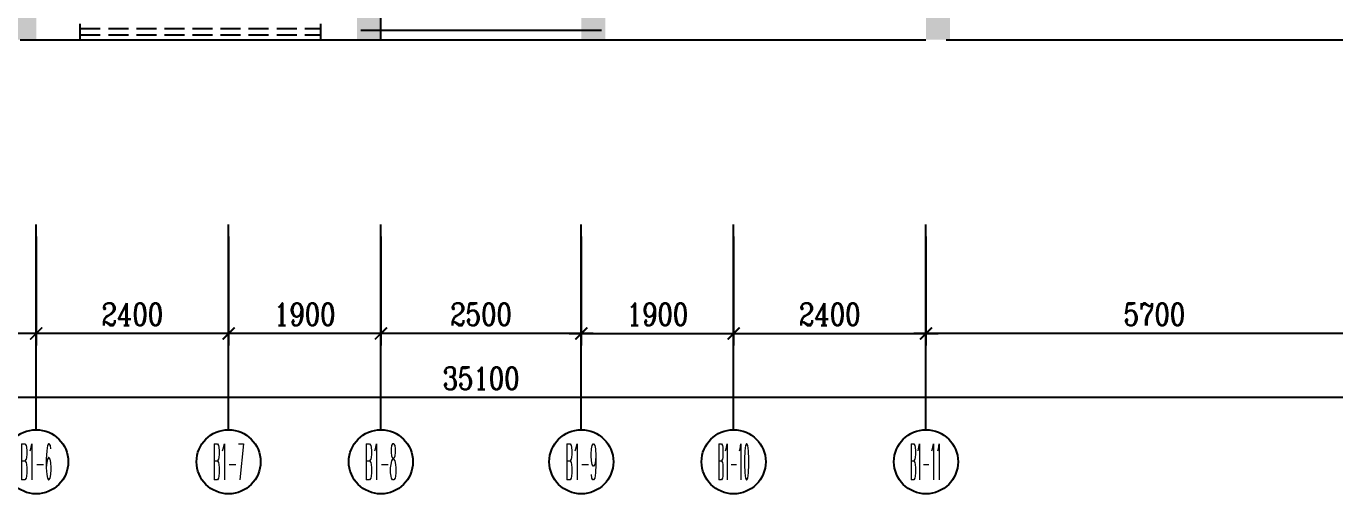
# Model space of a CAD drawing. Extents: x 3476 to 122276, y -94307 to -10307.
# Drawn here: x 40273 to 56598, y -47088 to -41253 of the extents above; entities that cross this region are included whole.
import ezdxf
from ezdxf.enums import TextEntityAlignment as Align

# ---------------------------------------------------------------- set-up
doc = ezdxf.new("R2010")
doc.units = 0
doc.header["$LTSCALE"] = 1000
doc.header["$MEASUREMENT"] = 0
doc.linetypes.add('DASH', pattern=[0.35, 0.25, -0.1])
doc.layers.get('0').update_dxf_attribs({"linetype": 'CONTINUOUS'})
doc.layers.get('DEFPOINTS').update_dxf_attribs({"linetype": 'CONTINUOUS'})
for name, color, linetype in [('AXIS', 7, 'CONTINUOUS'), ('AXIS_TEXT', 7, 'CONTINUOUS'), ('STAIR', 7, 'CONTINUOUS'), ('WALL', 7, 'CONTINUOUS'), ('柱', 252, 'CONTINUOUS'), ('首层', 7, 'CONTINUOUS')]:
    doc.layers.add(name, color=color, linetype=linetype)
doc.styles.add('COMPLEX', font='COMPLEX.shx', dxfattribs={"width": 0.8})
doc.styles.add('DIM_FONT', font='romanc.shx', dxfattribs={"width": 0.8})
doc.dimstyles.new('S100', dxfattribs={"dimtxt": 280, "dimasz": 150, "dimexe": 150, "dimexo": 150, "dimgap": 100, "dimtad": 1, "dimdec": 0, "dimzin": 0, "dimdsep": 46, "dimtxsty": 'DIM_FONT', "dimblk": '_DIMX', "dimblk1": 'ARCHTICK', "dimblk2": 'ARCHTICK', "dimsah": 1, "dimcen": 0.09, "dimdle": 150, "dimclrt": 7, "dimadec": 0, "dimazin": 0, "dimtfac": 1, "dimtdec": 0, "dimtix": 1, "dimtmove": 2, "dimatfit": 3, "dimldrblk": 'ARCHTICK', "dimfxl": 0, "dimtolj": 1, "dimtzin": 0, "dimarcsym": 0})

# ---------------------------------------------------------------- blocks, each defined once
blk = doc.blocks.new('_ARCHTICK')
at = {"color": 0, "linetype": 'ByBlock', "const_width": 0.15}
blk.add_lwpolyline([(-0.5, -0.5), (0.5, 0.5)], dxfattribs=at)
blk = doc.blocks.new('*D761')
at = {"color": 0, "linetype": 'ByBlock'}
for p, q in [((28398, -43878), (28398, -46038)), ((63498, -43878), (63498, -46038)), ((63648, -45888), (28248, -45888))]:
    blk.add_line(p, q, dxfattribs=at)
at = {"layer": 'DEFPOINTS', "color": 0, "linetype": 'ByBlock'}
for p in [(28398, -43728), (63498, -43728), (28398, -45888)]:
    blk.add_point(p, dxfattribs=at)
at = {"color": 0, "linetype": 'ByBlock', "xscale": 150, "yscale": 150, "zscale": 150, "rotation": 180}
blk.add_blockref('_ARCHTICK', (28398, -45888), dxfattribs=at)
at = {"color": 0, "linetype": 'ByBlock', "xscale": 150, "yscale": 150, "zscale": 150}
blk.add_blockref('_ARCHTICK', (63498, -45888), dxfattribs=at)
at = {"color": 7, "linetype": 'ByBlock', "insert": (45948, -45648), "char_height": 280, "attachment_point": 5, "style": 'DIM_FONT'}
blk.add_mtext('\\A1;35100', dxfattribs=at)
blk = doc.blocks.new('_DIMX')
blk.add_line((-150, 0), (150, 0))
at = {"const_width": 50}
blk.add_lwpolyline([(-70, -70), (70, 70)], dxfattribs=at)
blk = doc.blocks.new('*D762')
at = {"color": 0, "linetype": 'ByBlock'}
for p, q in [((34698, -43878), (34698, -45238)), ((40398, -43878), (40398, -45238)), ((40548, -45088), (34548, -45088))]:
    blk.add_line(p, q, dxfattribs=at)
at = {"layer": 'DEFPOINTS', "color": 0, "linetype": 'ByBlock'}
for p in [(34698, -43728), (40398, -43728), (34698, -45088)]:
    blk.add_point(p, dxfattribs=at)
at = {"color": 0, "linetype": 'ByBlock', "xscale": 150, "yscale": 150, "zscale": 150, "rotation": 180}
blk.add_blockref('_ARCHTICK', (34698, -45088), dxfattribs=at)
at = {"color": 0, "linetype": 'ByBlock', "xscale": 150, "yscale": 150, "zscale": 150}
blk.add_blockref('_ARCHTICK', (40398, -45088), dxfattribs=at)
at = {"color": 7, "linetype": 'ByBlock', "insert": (37548, -44848), "char_height": 280, "attachment_point": 5, "style": 'DIM_FONT'}
blk.add_mtext('\\A1;5700', dxfattribs=at)
blk = doc.blocks.new('*D766')
at = {"color": 0, "linetype": 'ByBlock'}
for p, q in [((42798, -43878), (42798, -45238)), ((44698, -43878), (44698, -45238)), ((44848, -45088), (42648, -45088))]:
    blk.add_line(p, q, dxfattribs=at)
at = {"layer": 'DEFPOINTS', "color": 0, "linetype": 'ByBlock'}
for p in [(42798, -43728), (44698, -43728), (42798, -45088)]:
    blk.add_point(p, dxfattribs=at)
at = {"color": 0, "linetype": 'ByBlock', "xscale": 150, "yscale": 150, "zscale": 150, "rotation": 180}
blk.add_blockref('_ARCHTICK', (42798, -45088), dxfattribs=at)
at = {"color": 0, "linetype": 'ByBlock', "xscale": 150, "yscale": 150, "zscale": 150}
blk.add_blockref('_ARCHTICK', (44698, -45088), dxfattribs=at)
at = {"color": 7, "linetype": 'ByBlock', "insert": (43748, -44848), "char_height": 280, "attachment_point": 5, "style": 'DIM_FONT'}
blk.add_mtext('\\A1;1900', dxfattribs=at)
blk = doc.blocks.new('_AXISO')
blk.add_circle((0, 0), 0.5)
at = {"layer": 'AXIS_TEXT', "style": 'COMPLEX', "width": 1.041667}
blk.add_attdef('A', text='', height=0.56, dxfattribs=at).set_placement((-0.25, -0.28), (0.25, -0.28), align=Align.FIT)
blk = doc.blocks.new('*D782')
at = {"color": 0, "linetype": 'ByBlock'}
for p, q in [((44698, -43878), (44698, -45238)), ((47198, -43878), (47198, -45238)), ((47348, -45088), (44548, -45088))]:
    blk.add_line(p, q, dxfattribs=at)
at = {"layer": 'DEFPOINTS', "color": 0, "linetype": 'ByBlock'}
for p in [(44698, -43728), (47198, -43728), (44698, -45088)]:
    blk.add_point(p, dxfattribs=at)
at = {"color": 0, "linetype": 'ByBlock', "xscale": 150, "yscale": 150, "zscale": 150, "rotation": 180}
blk.add_blockref('_ARCHTICK', (44698, -45088), dxfattribs=at)
at = {"color": 0, "linetype": 'ByBlock', "xscale": 150, "yscale": 150, "zscale": 150}
blk.add_blockref('_ARCHTICK', (47198, -45088), dxfattribs=at)
at = {"color": 7, "linetype": 'ByBlock', "insert": (45948, -44848), "char_height": 280, "attachment_point": 5, "style": 'DIM_FONT'}
blk.add_mtext('\\A1;2500', dxfattribs=at)
blk = doc.blocks.new('*D783')
at = {"color": 0, "linetype": 'ByBlock'}
for p, q in [((40398, -43878), (40398, -45238)), ((42798, -43878), (42798, -45238)), ((42948, -45088), (40248, -45088))]:
    blk.add_line(p, q, dxfattribs=at)
at = {"layer": 'DEFPOINTS', "color": 0, "linetype": 'ByBlock'}
for p in [(40398, -43728), (42798, -43728), (40398, -45088)]:
    blk.add_point(p, dxfattribs=at)
at = {"color": 0, "linetype": 'ByBlock', "xscale": 150, "yscale": 150, "zscale": 150, "rotation": 180}
blk.add_blockref('_ARCHTICK', (40398, -45088), dxfattribs=at)
at = {"color": 0, "linetype": 'ByBlock', "xscale": 150, "yscale": 150, "zscale": 150}
blk.add_blockref('_ARCHTICK', (42798, -45088), dxfattribs=at)
at = {"color": 7, "linetype": 'ByBlock', "insert": (41598, -44848), "char_height": 280, "attachment_point": 5, "style": 'DIM_FONT'}
blk.add_mtext('\\A1;2400', dxfattribs=at)
blk = doc.blocks.new('*D784')
at = {"color": 0, "linetype": 'ByBlock'}
for p, q in [((51498, -43878), (51498, -45238)), ((57198, -43878), (57198, -45238)), ((57348, -45088), (51348, -45088))]:
    blk.add_line(p, q, dxfattribs=at)
at = {"layer": 'DEFPOINTS', "color": 0, "linetype": 'ByBlock'}
for p in [(51498, -43728), (57198, -43728), (51498, -45088)]:
    blk.add_point(p, dxfattribs=at)
at = {"color": 0, "linetype": 'ByBlock', "xscale": 150, "yscale": 150, "zscale": 150, "rotation": 180}
blk.add_blockref('_ARCHTICK', (51498, -45088), dxfattribs=at)
at = {"color": 0, "linetype": 'ByBlock', "xscale": 150, "yscale": 150, "zscale": 150}
blk.add_blockref('_ARCHTICK', (57198, -45088), dxfattribs=at)
at = {"color": 7, "linetype": 'ByBlock', "insert": (54348, -44848), "char_height": 280, "attachment_point": 5, "style": 'DIM_FONT'}
blk.add_mtext('\\A1;5700', dxfattribs=at)
blk = doc.blocks.new('*D891')
at = {"color": 0, "linetype": 'ByBlock'}
for p, q in [((47198, -43878), (47198, -45238)), ((49098, -43878), (49098, -45238)), ((47048, -45088), (49248, -45088))]:
    blk.add_line(p, q, dxfattribs=at)
at = {"layer": 'DEFPOINTS', "color": 0, "linetype": 'ByBlock'}
for p in [(47198, -43728), (49098, -43728), (49098, -45088)]:
    blk.add_point(p, dxfattribs=at)
at = {"color": 0, "linetype": 'ByBlock', "xscale": 150, "yscale": 150, "zscale": 150, "rotation": 180}
blk.add_blockref('_ARCHTICK', (47198, -45088), dxfattribs=at)
at = {"color": 0, "linetype": 'ByBlock', "xscale": 150, "yscale": 150, "zscale": 150}
blk.add_blockref('_ARCHTICK', (49098, -45088), dxfattribs=at)
at = {"color": 7, "linetype": 'ByBlock', "insert": (48148, -44848), "char_height": 280, "attachment_point": 5, "style": 'DIM_FONT'}
blk.add_mtext('\\A1;1900', dxfattribs=at)
blk = doc.blocks.new('*D892')
at = {"color": 0, "linetype": 'ByBlock'}
for p, q in [((49098, -43878), (49098, -45238)), ((51498, -43878), (51498, -45238)), ((48948, -45088), (51648, -45088))]:
    blk.add_line(p, q, dxfattribs=at)
at = {"layer": 'DEFPOINTS', "color": 0, "linetype": 'ByBlock'}
for p in [(49098, -43728), (51498, -43728), (51498, -45088)]:
    blk.add_point(p, dxfattribs=at)
at = {"color": 0, "linetype": 'ByBlock', "xscale": 150, "yscale": 150, "zscale": 150, "rotation": 180}
blk.add_blockref('_ARCHTICK', (49098, -45088), dxfattribs=at)
at = {"color": 0, "linetype": 'ByBlock', "xscale": 150, "yscale": 150, "zscale": 150}
blk.add_blockref('_ARCHTICK', (51498, -45088), dxfattribs=at)
at = {"color": 7, "linetype": 'ByBlock', "insert": (50298, -44848), "char_height": 280, "attachment_point": 5, "style": 'DIM_FONT'}
blk.add_mtext('\\A1;2400', dxfattribs=at)

msp = doc.modelspace()

# ---------------------------------------------------------------- hatches: boundary and pattern name
at = {"layer": '柱'}
h = msp.add_hatch(color=252, dxfattribs=at)
h.paths.add_polyline_path([(44398.2, -27222.8), (44698.2, -27222.8), (44698.2, -28222.8), (43398.2, -28222.8), (43398.2, -27922.8), (44398.2, -27922.8)])
h.paths.add_polyline_path([(28898.2, -21622.8), (28398.2, -21622.8), (28398.2, -24622.8), (28698.2, -24622.8), (28698.2, -21922.8), (28898.2, -21922.8)])
h.paths.add_polyline_path([(28398.2, -29222.8), (28698.2, -29222.8), (28698.2, -30722.8), (28898.2, -30722.8), (28898.2, -31022.8), (28398.2, -31022.8)])
h.paths.add_polyline_path([(34998.2, -34222.8), (35498.2, -34222.8), (35498.2, -36212.8), (35198.2, -36212.8), (35198.2, -34522.8), (34998.2, -34522.8)])
h.paths.add_polyline_path([(30998.2, -38922.8), (31298.2, -38922.8), (31298.2, -40622.8), (31648.2, -40622.8), (31648.2, -40922.8), (30998.2, -40922.8)])
h.paths.add_polyline_path([(31498.2, -35422.9), (30998.2, -35422.9), (30998.2, -37022.9), (31298.2, -37022.9), (31298.2, -35722.9), (31498.2, -35722.9)])
h.paths.add_polyline_path([(34198.2, -40622.8), (34198.2, -40922.8), (35598.2, -40922.8), (35598.2, -40622.8), (34998.2, -40622.8), (34998.2, -39922.8), (34698.2, -39922.8), (34698.2, -40622.8)])
h.paths.add_polyline_path([(40098.2, -39822.8), (40398.2, -39822.8), (40398.2, -41422.8), (40098.2, -41422.8)])
h.paths.add_polyline_path([(32098.2, -28472.8), (32798.2, -28472.8), (32798.2, -27772.8), (32098.2, -27772.8)])
h.paths.add_polyline_path([(32098.2, -31272.8), (32798.2, -31272.8), (32798.2, -30572.8), (32098.2, -30572.8)])
h.paths.add_polyline_path([(31798.2, -21622.8), (32598.2, -21622.8), (32598.2, -22922.8), (32598.2, -23122.8), (32298.2, -23122.8), (32298.2, -21922.8), (31798.2, -21922.8)])
h.paths.add_polyline_path([(40398.2, -34222.9), (40398.2, -34522.9), (38398.2, -34522.9), (38398.2, -34222.9)])
h.paths.add_polyline_path([(37898.2, -31272.8), (38598.2, -31272.8), (38598.2, -30572.8), (37898.2, -30572.8)])
h.paths.add_polyline_path([(37898.2, -28472.8), (38598.2, -28472.8), (38598.2, -27772.8), (37898.2, -27772.8)])
h.paths.add_polyline_path([(43498.2, -32622.8), (43498.2, -32322.8), (42698.2, -32322.8), (42698.2, -34922.8), (43598.2, -34922.8), (43598.2, -34622.8), (42998.2, -34622.8), (42998.2, -32622.8)])
h.paths.add_polyline_path([(42998.2, -32622.8), (42998.2, -34622.8)], flags=16)
h.paths.add_polyline_path([(38198.2, -24222.8), (38498.2, -24222.8), (38498.2, -21622.8), (38198.2, -21622.8)])
h.paths.add_polyline_path([(60098.2, -21622.8), (59298.2, -21622.8), (59298.2, -22922.8), (59298.2, -23122.8), (59598.2, -23122.8), (59598.2, -21922.8), (60098.2, -21922.8)])
h.paths.add_polyline_path([(59798.2, -28472.8), (59098.2, -28472.8), (59098.2, -27772.8), (59798.2, -27772.8)])
h.paths.add_polyline_path([(59798.2, -31272.8), (59098.2, -31272.8), (59098.2, -30572.8), (59798.2, -30572.8)])
h.paths.add_polyline_path([(56898.2, -34222.8), (56398.2, -34222.8), (56398.2, -36212.8), (56698.2, -36212.8), (56698.2, -34522.8), (56898.2, -34522.8)])
h.paths.add_polyline_path([(51798.2, -39822.8), (51498.2, -39822.8), (51498.2, -41422.8), (51798.2, -41422.8)])
h.paths.add_polyline_path([(47498.2, -39422.8), (47198.2, -39422.8), (47198.2, -41422.8), (47498.2, -41422.8)])
h.paths.add_polyline_path([(44398.2, -39422.8), (44698.2, -39422.8), (44698.2, -41422.8), (44398.2, -41422.8)])
h.paths.add_polyline_path([(57698.2, -40622.8), (57698.2, -40922.8), (56298.2, -40922.8), (56298.2, -40622.8), (56898.2, -40622.8), (56898.2, -39922.8), (57198.2, -39922.8), (57198.2, -40622.8)])
h.paths.add_polyline_path([(51498.2, -34222.9), (51498.2, -34522.9), (53498.2, -34522.9), (53498.2, -34222.9)])
h.paths.add_polyline_path([(47498.2, -27222.8), (47198.2, -27222.8), (47198.2, -28222.8), (48498.2, -28222.8), (48498.2, -27922.8), (47498.2, -27922.8)])
h.paths.add_polyline_path([(44598.2, -32622.8), (44598.2, -32322.8), (45398.2, -32322.8), (45398.2, -34922.8), (44498.2, -34922.8), (44498.2, -34622.8), (45098.2, -34622.8), (45098.2, -32622.8)])
h.paths.add_polyline_path([(47298.2, -32622.8), (47298.2, -32322.8), (46498.2, -32322.8), (46498.2, -34922.8), (47398.2, -34922.8), (47398.2, -34622.8), (46798.2, -34622.8), (46798.2, -32622.8)])
h.paths.add_polyline_path([(48898.2, -32622.8), (48898.2, -34622.8)], flags=16)
h.paths.add_polyline_path([(48398.2, -32622.8), (48398.2, -32322.8), (49198.2, -32322.8), (49198.2, -34922.8), (48298.2, -34922.8), (48298.2, -34622.8), (48898.2, -34622.8), (48898.2, -32622.8)])
h.paths.add_polyline_path([(44398.2, -23622.8), (44698.2, -23622.8), (44698.2, -21622.8), (44398.2, -21622.8)])
h.paths.add_polyline_path([(47498.2, -23622.8), (47198.2, -23622.8), (47198.2, -21622.8), (47498.2, -21622.8)])
h.paths.add_polyline_path([(53998.2, -31272.8), (53298.2, -31272.8), (53298.2, -30572.8), (53998.2, -30572.8)])
h.paths.add_polyline_path([(53998.2, -28472.8), (53298.2, -28472.8), (53298.2, -27772.8), (53998.2, -27772.8)])
h.paths.add_polyline_path([(53698.2, -24222.8), (53398.2, -24222.8), (53398.2, -21622.8), (53698.2, -21622.8)])
h.paths.add_polyline_path([(60898.2, -38922.8), (60598.2, -38922.8), (60598.2, -40622.8), (60248.2, -40622.8), (60248.2, -40922.8), (60898.2, -40922.8)])
h.paths.add_polyline_path([(60398.2, -35422.9), (60898.2, -35422.9), (60898.2, -37022.9), (60598.2, -37022.9), (60598.2, -35722.9), (60398.2, -35722.9)])
h.paths.add_polyline_path([(62998.2, -21622.8), (63498.2, -21622.8), (63498.2, -24622.8), (63198.2, -24622.8), (63198.2, -21922.8), (62998.2, -21922.8)])
h.paths.add_polyline_path([(63498.2, -29222.8), (63198.2, -29222.8), (63198.2, -30722.8), (62998.2, -30722.8), (62998.2, -31022.8), (63498.2, -31022.8)])
edge = h.paths.add_edge_path()
edge.add_line((25932.4, -21622.8), (64529, -21622.8))
edge = h.paths.add_edge_path()
edge.add_line((63498.2, -43727.8), (63498.2, -17431.9))

# ---------------------------------------------------------------- linework, layer by layer
at = {"linetype": 'DASH'}
for p, q in [((40948.2, -41422.8), (40948.2, -41222.8)), ((40948.2, -41282.8), (43948.2, -41282.8)), ((43948.2, -41422.8), (43948.2, -41222.8)), ((40948.2, -41362.8), (43948.2, -41362.8))]:
    msp.add_line(p, q, dxfattribs=at)
at = {"layer": 'AXIS'}
for p, q in [((40398.2, -46288.5), (40398.2, -43727.8)), ((42798.2, -46288.5), (42798.2, -43727.8)), ((44698.2, -46288.5), (44698.2, -43727.8)), ((47198.2, -46288.5), (47198.2, -43727.8)), ((49098.2, -46288.5), (49098.2, -43727.8)), ((51498.2, -46288.5), (51498.2, -43727.8))]:
    msp.add_line(p, q, dxfattribs=at)
at = {"layer": 'STAIR'}
msp.add_line((51748.2, -41422.8), (79848.2, -41422.9), dxfattribs=at)
at = {"layer": 'WALL'}
for p, q in [((44698.2, -41422.8), (44698.2, -35762.8)), ((40198.2, -41422.8), (44698.2, -41422.8))]:
    msp.add_line(p, q, dxfattribs=at)
at = {"layer": '首层'}
for p, q in [((44448.2, -41302.9), (47448.2, -41302.9)), ((44448.2, -41422.9), (51498.2, -41422.9))]:
    msp.add_line(p, q, dxfattribs=at)

# ---------------------------------------------------------------- block references
at = {"layer": 'AXIS'}
ref = msp.add_blockref('_AXISO', (40398.2, -46688.5), dxfattribs=dict(at, xscale=800, yscale=800, zscale=800))
ref.add_attrib('A', 'B1-6', dxfattribs={"layer": 'AXIS_TEXT', "height": 448, "style": 'COMPLEX', "width": 0.243506}).set_placement((40198.2, -46912.5), (40598.2, -46912.5), align=Align.FIT)
ref = msp.add_blockref('_AXISO', (42798.2, -46688.5), dxfattribs=dict(at, xscale=800, yscale=800, zscale=800))
ref.add_attrib('A', 'B1-7', dxfattribs={"layer": 'AXIS_TEXT', "height": 448, "style": 'COMPLEX', "width": 0.243506}).set_placement((42598.2, -46912.5), (42998.2, -46912.5), align=Align.FIT)
ref = msp.add_blockref('_AXISO', (44698.2, -46688.5), dxfattribs=dict(at, xscale=800, yscale=800, zscale=800))
ref.add_attrib('A', 'B1-8', dxfattribs={"layer": 'AXIS_TEXT', "height": 448, "style": 'COMPLEX', "width": 0.243506}).set_placement((44498.2, -46912.5), (44898.2, -46912.5), align=Align.FIT)
ref = msp.add_blockref('_AXISO', (47198.2, -46688.5), dxfattribs=dict(at, xscale=800, yscale=800, zscale=800))
ref.add_attrib('A', 'B1-9', dxfattribs={"layer": 'AXIS_TEXT', "height": 448, "style": 'COMPLEX', "width": 0.243506}).set_placement((46998.2, -46912.5), (47398.2, -46912.5), align=Align.FIT)
ref = msp.add_blockref('_AXISO', (49098.2, -46688.5), dxfattribs=dict(at, xscale=800, yscale=800, zscale=800))
ref.add_attrib('A', 'B1-10', dxfattribs={"layer": 'AXIS_TEXT', "height": 448, "style": 'COMPLEX', "width": 0.203804}).set_placement((48898.2, -46912.5), (49298.2, -46912.5), align=Align.FIT)
ref = msp.add_blockref('_AXISO', (51498.2, -46688.5), dxfattribs=dict(at, xscale=800, yscale=800, zscale=800))
ref.add_attrib('A', 'B1-11', dxfattribs={"layer": 'AXIS_TEXT', "height": 448, "style": 'COMPLEX', "width": 0.215517}).set_placement((51298.2, -46912.5), (51698.2, -46912.5), align=Align.FIT)

# ---------------------------------------------------------------- dimensions: what is measured, and where the dimension line sits
dim = msp.add_aligned_dim(p1=(63498.2, -43727.8), p2=(28398.2, -43727.8), distance=2160.7, dimstyle='S100', dxfattribs=at)
dim.commit()
dim.dimension.update_dxf_attribs({"geometry": '*D761', "text_midpoint": (45948.2, -45648.5)})
for base, p1, p2, picture, middle in [((34698.2, -45088.5), (40398.2, -43727.8), (34698.2, -43727.8), '*D762', (37548.2, -44848.5)), ((40398.2, -45088.5), (42798.2, -43727.8), (40398.2, -43727.8), '*D783', (41598.2, -44848.5)), ((42798.2, -45088.5), (44698.2, -43727.8), (42798.2, -43727.8), '*D766', (43748.2, -44848.5)), ((44698.2, -45088.5), (47198.2, -43727.8), (44698.2, -43727.8), '*D782', (45948.2, -44848.5)), ((49098.2, -45088.5), (47198.2, -43727.8), (49098.2, -43727.8), '*D891', (48148.2, -44848.5)), ((51498.2, -45088.5), (49098.2, -43727.8), (51498.2, -43727.8), '*D892', (50298.2, -44848.5)), ((51498.2, -45088.5), (57198.2, -43727.8), (51498.2, -43727.8), '*D784', (54348.2, -44848.5))]:
    dim = msp.add_linear_dim(base=base, p1=p1, p2=p2, dimstyle='S100', dxfattribs=at)
    dim.commit()
    dim.dimension.update_dxf_attribs({"geometry": picture, "text_midpoint": middle})

doc.saveas('drawing.dxf')
